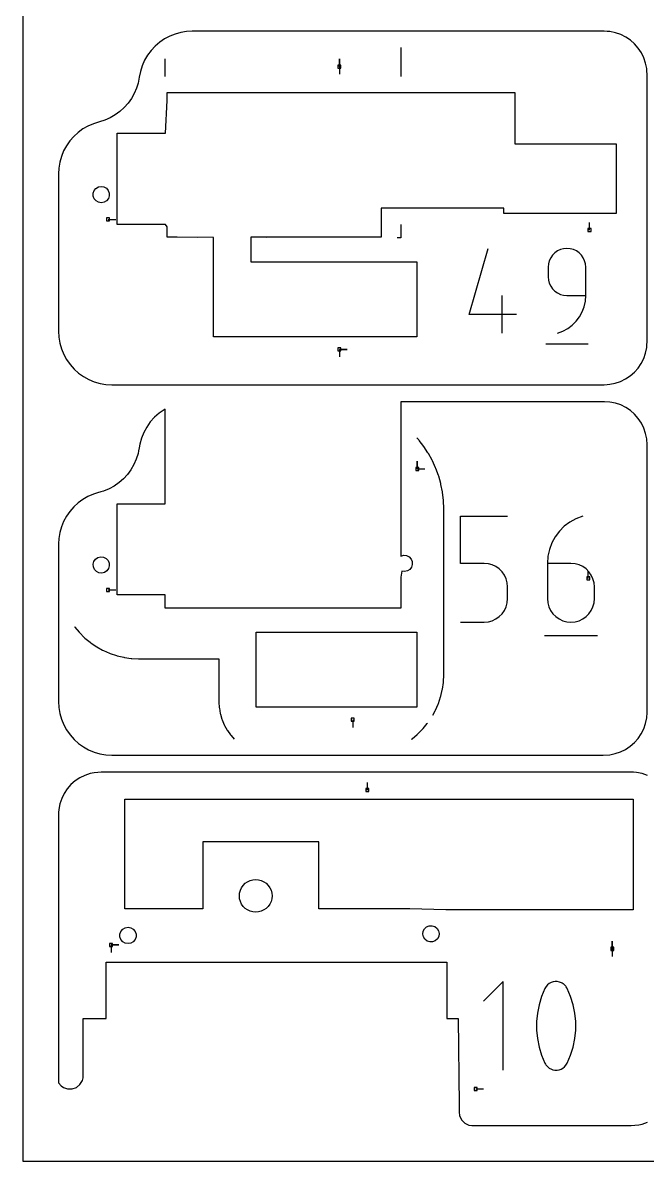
# Model space of a CAD drawing. Extents: x 0 to 400, y 0 to 400.
# Drawn here: x 0 to 116.7, y 0 to 212.6 of the extents above; entities that cross this region are included whole.
import ezdxf

# ---------------------------------------------------------------- set-up
doc = ezdxf.new("R2010")
doc.units = 0

msp = doc.modelspace()

# ---------------------------------------------------------------- linework, layer by layer
at = {"layer": 'annotation', "color": 1}
for p, q in [((70.622293, 208.017515), (70.622343, 202.597211)), ((26.622388, 202.597211), (26.622366, 205.85069)), ((59.167499, 204.417515), (59.167499, 205.846265)), ((59.167499, 204.417515), (59.167499, 205.846265)), ((59.167499, 205.846265), (59.167499, 204.417515)), ((59.167499, 204.417515), (59.167499, 202.988765)), ((15.955474, 175.874388), (17.384224, 175.874387)), ((70.622334, 174.95844), (70.622268, 172.822844)), ((105.905621, 173.887789), (105.905621, 175.316539)), ((32.622349, 172.458392), (32.622349, 172.458392)), ((45.62235, 172.458488), (45.62235, 172.458488)), ((70.570726, 172.458386), (69.985576, 172.458376)), ((70.622389, 172.458346), (70.570726, 172.458386)), ((70.622268, 172.822844), (70.622389, 172.458346)), ((83.438904, 158.148211), (86.95175, 170.468008)), ((100.46632, 170.247453), (99.91844, 169.986736)), ((101.060962, 170.411205), (100.46632, 170.247453)), ((101.69234, 170.468008), (101.060962, 170.411205)), ((102.325028, 170.411205), (101.69234, 170.468008)), ((101.69234, 170.468008), (101.69234, 170.468008)), ((102.920364, 170.247453), (102.325028, 170.411205)), ((103.468448, 169.986736), (102.920364, 170.247453)), ((98.395027, 168.173878), (98.231323, 167.578085)), ((98.655616, 168.722623), (98.395027, 168.173878)), ((99.003064, 169.214337), (98.655616, 168.722623)), ((99.427347, 169.639036), (99.003064, 169.214337)), ((99.91844, 169.986736), (99.427347, 169.639036)), ((103.959379, 169.639036), (103.468448, 169.986736)), ((104.383253, 169.214337), (103.959379, 169.639036)), ((104.730169, 168.722623), (104.383253, 169.214337)), ((104.990226, 168.173878), (104.730169, 168.722623)), ((105.153521, 167.578085), (104.990226, 168.173878)), ((98.231323, 167.578085), (98.174527, 166.945228)), ((98.174527, 166.945228), (98.174527, 165.183837)), ((105.210154, 166.945228), (105.153521, 167.578085)), ((105.210154, 161.662051), (105.210154, 166.945228)), ((105.210154, 166.945228), (105.210154, 166.945228)), ((98.174527, 165.183837), (98.174527, 165.183837)), ((98.174527, 165.183837), (98.231323, 164.551014)), ((98.231323, 164.551014), (98.395027, 163.955312)), ((98.395027, 163.955312), (98.655616, 163.406699)), ((89.598306, 154.626424), (89.598306, 161.662051)), ((98.655616, 163.406699), (99.003064, 162.915142)), ((99.003064, 162.915142), (99.427347, 162.490609)), ((99.427347, 162.490609), (99.91844, 162.143065)), ((99.91844, 162.143065), (100.46632, 161.88248)), ((100.46632, 161.88248), (101.060962, 161.718819)), ((101.060962, 161.718819), (101.69234, 161.662051)), ((101.69234, 161.662051), (105.210154, 161.662051)), ((105.132268, 160.59396), (105.210154, 161.662051)), ((104.537807, 158.595081), (104.904972, 159.567333)), ((104.904972, 159.567333), (105.132268, 160.59396)), ((92.234927, 158.148211), (83.438904, 158.148211)), ((103.422042, 156.865341), (104.040317, 157.690113)), ((104.040317, 157.690113), (104.537807, 158.595081)), ((100.937934, 155.001306), (101.861309, 155.508026)), ((101.861309, 155.508026), (102.692526, 156.133675)), ((102.692526, 156.133675), (103.422042, 156.865341)), ((99.931944, 154.626424), (100.937934, 155.001306)), ((99.931944, 154.626424), (99.931944, 154.626424)), ((59.167499, 151.617511), (60.596249, 151.617511)), ((59.167499, 151.617511), (60.596249, 151.617511)), ((60.596249, 151.617511), (59.167499, 151.617511)), ((59.167499, 151.617511), (59.167499, 150.188761)), ((97.734925, 152.646227), (105.655717, 152.646227)), ((73.98929, 134.697131), (73.622349, 135.101954)), ((74.082454, 134.577531), (73.98929, 134.697131)), ((74.944127, 133.464454), (74.082454, 134.577531)), ((75.717238, 132.287941), (74.944127, 133.464454)), ((75.800149, 132.161101), (75.717238, 132.287941)), ((76.479726, 130.928179), (75.800149, 132.161101)), ((73.717974, 129.289385), (73.717974, 130.718135)), ((73.717974, 129.289385), (73.717974, 130.718135)), ((73.717974, 130.718135), (73.717974, 129.289385)), ((76.551869, 130.795001), (76.479726, 130.928179)), ((77.133926, 129.513295), (76.551869, 130.795001)), ((73.717974, 129.289385), (75.146724, 129.289384)), ((77.194769, 129.374525), (77.133926, 129.513295)), ((77.675924, 128.051494), (77.194769, 129.374525)), ((77.72516, 127.908254), (77.675924, 128.051494)), ((78.102393, 126.551874), (77.72516, 127.908254)), ((78.139498, 126.404972), (78.102393, 126.551874)), ((78.41062, 125.023703), (78.139498, 126.404972)), ((78.435626, 124.874145), (78.41062, 125.023703)), ((78.598945, 123.475984), (78.435626, 124.874145)), ((78.611449, 123.324918), (78.598945, 123.475984)), ((78.666004, 121.918239), (78.611449, 123.324918)), ((78.666649, 121.88035), (78.666004, 121.918239)), ((78.666945, 121.867733), (78.666649, 121.88035)), ((78.667505, 121.842569), (78.666945, 121.867733)), ((78.667463, 121.670589), (78.667505, 121.842569)), ((78.66747, 91.639454), (78.667463, 121.670589)), ((81.817125, 111.644292), (81.817125, 120.462419)), ((81.817125, 120.462419), (90.611658, 120.462419)), ((102.226961, 119.353718), (101.186642, 118.569203)), ((103.382907, 119.990105), (102.226961, 119.353718)), ((104.642613, 120.462419), (103.382907, 119.990105)), ((104.642613, 120.462419), (104.642613, 120.462419)), ((100.273817, 117.652504), (99.50035, 116.619564)), ((101.186642, 118.569203), (100.273817, 117.652504)), ((70.622378, 116.268078), (70.622378, 116.117445)), ((98.878109, 115.486329), (98.418959, 114.268742)), ((99.50035, 116.619564), (98.878109, 115.486329)), ((98.134768, 112.982748), (98.0374, 111.644292)), ((98.418959, 114.268742), (98.134768, 112.982748)), ((86.214392, 111.644292), (81.817125, 111.644292)), ((87.003942, 111.573715), (86.214392, 111.644292)), ((87.747418, 111.370166), (87.003942, 111.573715)), ((88.432319, 111.045921), (87.747418, 111.370166)), ((89.046145, 110.613255), (88.432319, 111.045921)), ((89.576396, 110.084443), (89.046145, 110.613255)), ((98.0374, 111.644292), (98.0374, 105.062673)), ((102.434666, 111.644292), (98.0374, 111.644292)), ((103.225525, 111.573715), (102.434666, 111.644292)), ((103.969696, 111.370166), (103.225525, 111.573715)), ((104.654801, 111.045921), (103.969696, 111.370166)), ((105.268464, 110.613255), (104.654801, 111.045921)), ((105.798307, 110.084443), (105.268464, 110.613255)), ((90.010573, 109.47176), (89.576396, 110.084443)), ((90.336176, 108.787481), (90.010573, 109.47176)), ((90.540704, 108.043881), (90.336176, 108.787481)), ((105.667496, 108.842507), (105.667496, 110.271257)), ((106.231952, 109.47176), (105.798307, 110.084443)), ((106.557023, 108.787481), (106.231952, 109.47176)), ((106.761142, 108.043881), (106.557023, 108.787481)), ((15.955474, 106.699382), (17.384224, 106.699382)), ((70.62236, 107.159581), (70.622358, 107.008945)), ((90.611658, 107.253235), (90.540704, 108.043881)), ((90.611658, 105.062673), (90.611658, 107.253235)), ((90.611658, 107.253235), (90.611658, 107.253235)), ((106.831933, 107.253235), (106.761142, 108.043881)), ((106.831933, 105.062673), (106.831933, 107.253235)), ((106.831933, 107.253235), (106.831933, 107.253235)), ((90.336033, 103.527017), (90.540663, 104.271644)), ((90.540663, 104.271644), (90.611658, 105.062673)), ((98.0374, 105.062673), (98.0374, 105.062673)), ((98.0374, 105.062673), (98.108395, 104.271644)), ((98.108395, 104.271644), (98.313025, 103.527017)), ((106.557023, 103.527017), (106.761142, 104.271644)), ((106.761142, 104.271644), (106.831933, 105.062673)), ((89.045634, 101.696137), (89.575988, 102.226804)), ((89.575988, 102.226804), (90.010297, 102.84125)), ((90.010297, 102.84125), (90.336033, 103.527017)), ((98.313025, 103.527017), (98.63876, 102.84125)), ((98.63876, 102.84125), (99.07307, 102.226804)), ((99.07307, 102.226804), (99.603424, 101.696137)), ((105.268464, 101.696137), (105.798307, 102.226804)), ((105.798307, 102.226804), (106.231952, 102.84125)), ((106.231952, 102.84125), (106.557023, 103.527017)), ((81.817125, 100.66044), (86.214392, 100.66044)), ((86.214392, 100.66044), (87.003615, 100.7314)), ((86.214392, 100.66044), (86.214392, 100.66044)), ((87.003615, 100.7314), (87.746917, 100.935976)), ((87.746917, 100.935976), (88.431767, 101.261708)), ((88.431767, 101.261708), (89.045634, 101.696137)), ((99.603424, 101.696137), (100.217291, 101.261708)), ((100.217291, 101.261708), (100.902141, 100.935976)), ((100.902141, 100.935976), (101.645443, 100.7314)), ((101.645443, 100.7314), (102.434666, 100.66044)), ((102.434666, 100.66044), (103.225525, 100.7314)), ((102.434666, 100.66044), (102.434666, 100.66044)), ((103.225525, 100.7314), (103.969696, 100.935976)), ((103.969696, 100.935976), (104.654801, 101.261708)), ((104.654801, 101.261708), (105.268464, 101.696137)), ((9.6675, 99.845993), (9.744436, 99.743192)), ((9.744436, 99.743192), (10.525976, 98.80214)), ((10.525976, 98.80214), (10.638372, 98.678382)), ((10.638372, 98.678382), (11.503316, 97.813406)), ((11.503316, 97.813406), (11.627052, 97.701006)), ((97.486655, 98.185192), (107.387645, 98.185192)), ((11.627052, 97.701006), (12.568201, 96.919561)), ((12.568201, 96.919561), (12.70196, 96.819281)), ((12.70196, 96.819281), (13.711188, 96.127958)), ((13.711188, 96.127958), (13.853904, 96.041017)), ((13.853904, 96.041017), (14.92264, 95.445818)), ((14.92264, 95.445818), (15.07288, 95.372788)), ((15.07288, 95.372788), (16.19189, 94.878626)), ((16.19189, 94.878626), (16.348612, 94.820168)), ((16.348612, 94.820168), (17.508476, 94.431433)), ((17.508476, 94.431433), (17.669847, 94.388254)), ((17.669847, 94.388254), (18.860599, 94.108125)), ((18.860599, 94.108125), (19.025428, 94.080357)), ((19.025428, 94.080357), (20.23697, 93.911387)), ((20.23697, 93.911387), (20.403748, 93.899563)), ((20.403748, 93.899563), (21.625753, 93.842936)), ((21.625753, 93.842936), (21.667433, 93.842581)), ((21.667433, 93.842581), (22.44411, 93.842449)), ((22.44411, 93.842449), (36.667465, 93.842541)), ((36.667465, 93.842541), (36.66746, 86.256676)), ((78.667563, 90.842475), (78.66747, 91.639454)), ((78.426063, 88.177699), (78.599495, 89.421242)), ((78.599495, 89.421242), (78.609119, 89.554768)), ((78.609119, 89.554768), (78.66706, 90.808985)), ((78.66706, 90.808985), (78.667563, 90.842475)), ((78.116459, 86.823424), (78.403956, 88.045734)), ((78.403956, 88.045734), (78.426063, 88.177699)), ((36.66746, 86.256676), (36.667534, 85.84244)), ((36.667534, 85.84244), (36.669776, 85.789322)), ((36.669776, 85.789322), (36.672085, 85.736237)), ((36.672085, 85.736237), (36.727346, 84.75316)), ((77.128799, 84.229645), (77.63594, 85.378282)), ((77.63594, 85.378282), (77.682722, 85.50363)), ((77.682722, 85.50363), (78.081817, 86.694216)), ((78.081817, 86.694216), (78.116459, 86.823424)), ((36.727346, 84.75316), (36.747861, 84.612779)), ((36.747861, 84.612779), (36.912822, 83.642072)), ((36.912822, 83.642072), (36.949498, 83.505141)), ((36.949498, 83.505141), (37.222188, 82.558874)), ((76.622351, 83.304993), (77.070361, 84.109367)), ((77.070361, 84.109367), (77.128799, 84.229645)), ((37.222188, 82.558874), (37.274448, 82.427045)), ((37.274448, 82.427045), (37.651308, 81.517393)), ((37.651308, 81.517393), (37.718557, 81.392608)), ((37.718557, 81.392608), (38.194894, 80.530791)), ((61.667498, 82.442505), (61.667498, 81.013756)), ((74.797748, 80.78908), (75.6, 81.75508)), ((75.6, 81.75508), (75.621181, 81.783432)), ((38.194894, 80.530791), (38.276287, 80.414661)), ((38.276287, 80.414661), (38.84603, 79.611575)), ((38.84603, 79.611575), (38.940364, 79.505637)), ((38.940364, 79.505637), (39.532969, 78.842505)), ((72.664785, 78.842505), (72.754968, 78.910087)), ((72.754968, 78.910087), (73.720831, 79.71217)), ((73.720831, 79.71217), (73.819986, 79.802232)), ((73.819986, 79.802232), (74.707828, 80.690108)), ((74.707828, 80.690108), (74.797748, 80.78908)), ((64.405622, 69.3012), (64.405622, 70.729949)), ((110.167494, 39.667502), (110.167494, 41.096252)), ((110.167494, 39.667502), (110.167494, 41.096252)), ((110.167494, 41.096252), (110.167494, 39.667502)), ((16.500624, 40.381877), (17.929374, 40.381877)), ((16.500624, 40.381877), (17.929374, 40.381877)), ((17.929374, 40.381877), (16.500624, 40.381877)), ((16.500624, 40.381877), (16.500624, 38.953128)), ((110.167494, 39.667502), (110.167494, 38.238753)), ((89.790029, 33.571893), (86.108161, 29.888987)), ((89.790029, 17.010238), (89.790029, 33.571893)), ((97.588529, 32.260477), (96.95367, 30.767537)), ((97.80232, 32.616), (97.588529, 32.260477)), ((97.588529, 32.260477), (97.588529, 32.260477)), ((98.068759, 32.918969), (97.80232, 32.616)), ((98.379025, 33.166451), (98.068759, 32.918969)), ((98.724297, 33.355515), (98.379025, 33.166451)), ((99.095751, 33.483228), (98.724297, 33.355515)), ((99.484567, 33.546659), (99.095751, 33.483228)), ((99.881922, 33.542875), (99.484567, 33.546659)), ((100.278996, 33.468944), (99.881922, 33.542875)), ((100.666965, 33.321935), (100.278996, 33.468944)), ((100.815486, 33.243888), (100.666965, 33.321935)), ((100.666965, 33.321935), (100.666965, 33.321935)), ((100.958006, 33.154242), (100.815486, 33.243888)), ((101.093833, 33.053704), (100.958006, 33.154242)), ((101.222275, 32.942987), (101.093833, 33.053704)), ((101.342638, 32.822797), (101.222275, 32.942987)), ((101.454231, 32.693846), (101.342638, 32.822797)), ((101.55636, 32.556842), (101.454231, 32.693846)), ((101.648335, 32.412495), (101.55636, 32.556842)), ((101.729462, 32.261515), (101.648335, 32.412495)), ((102.367398, 30.765498), (101.729462, 32.261515)), ((101.729462, 32.261515), (101.729462, 32.261515)), ((96.95367, 30.767537), (96.477525, 29.231301)), ((102.845851, 29.226954), (102.367398, 30.765498)), ((96.160096, 27.664018), (96.001381, 26.077937)), ((96.477525, 29.231301), (96.160096, 27.664018)), ((103.164819, 27.658132), (102.845851, 29.226954)), ((103.324303, 26.071282), (103.164819, 27.658132)), ((96.001381, 26.077937), (96.001381, 24.485308)), ((103.324303, 24.478653), (103.324303, 26.071282)), ((96.001381, 24.485308), (96.160096, 22.898381)), ((103.164819, 22.892495), (103.324303, 24.478653)), ((96.160096, 22.898381), (96.477525, 21.329405)), ((96.477525, 21.329405), (96.95367, 19.790629)), ((102.367398, 19.788591), (102.845851, 21.325058)), ((102.845851, 21.325058), (103.164819, 22.892495)), ((96.95367, 19.790629), (97.588529, 18.294305)), ((101.729462, 18.295343), (102.367398, 19.788591)), ((97.588529, 18.294305), (97.588529, 18.294305)), ((97.588529, 18.294305), (97.669361, 18.143625)), ((97.669361, 18.143625), (97.760656, 17.999998)), ((97.760656, 17.999998), (97.862029, 17.863859)), ((97.862029, 17.863859), (97.973096, 17.735644)), ((97.973096, 17.735644), (98.093472, 17.61579)), ((98.093472, 17.61579), (98.222773, 17.504731)), ((98.222773, 17.504731), (98.360613, 17.402905)), ((98.360613, 17.402905), (98.506608, 17.310747)), ((98.506608, 17.310747), (98.660373, 17.228692)), ((98.660373, 17.228692), (98.660373, 17.228692)), ((98.660373, 17.228692), (99.045287, 17.084802)), ((99.045287, 17.084802), (99.440048, 17.013314)), ((99.440048, 17.013314), (99.835732, 17.011315)), ((99.835732, 17.011315), (100.223415, 17.07589)), ((100.223415, 17.07589), (100.594173, 17.204123)), ((100.594173, 17.204123), (100.939081, 17.3931)), ((100.939081, 17.3931), (101.249214, 17.639906)), ((101.249214, 17.639906), (101.51565, 17.941625)), ((101.51565, 17.941625), (101.729462, 18.295343)), ((101.729462, 18.295343), (101.729462, 18.295343)), ((84.644752, 13.505626), (86.073502, 13.505625))]:
    msp.add_line(p, q, dxfattribs=at)
at = {"layer": 'boundary', "color": 5}
for p, q in [((28.475076, 210.494028), (27.469435, 210.093244)), ((29.518177, 210.783712), (28.475076, 210.494028)), ((30.586498, 210.958893), (29.518177, 210.783712)), ((31.6675, 211.017515), (30.586498, 210.958893)), ((47.886979, 211.017515), (31.6675, 211.017515)), ((70.254768, 211.017515), (47.886979, 211.017515)), ((89.265332, 211.017515), (70.254768, 211.017515)), ((108.667503, 211.017515), (89.265332, 211.017515)), ((109.198985, 210.98268), (108.667503, 211.017515)), ((109.730147, 210.945408), (109.198985, 210.98268)), ((110.75585, 210.738881), (109.730147, 210.945408)), ((111.745831, 210.400238), (110.75585, 210.738881)), ((25.595111, 208.957724), (24.755626, 208.239403)), ((26.513049, 209.586066), (25.595111, 208.957724)), ((27.469435, 210.093244), (26.513049, 209.586066)), ((112.683128, 209.935277), (111.745831, 210.400238)), ((113.551727, 209.351951), (112.683128, 209.935277)), ((114.336744, 208.660238), (113.551727, 209.351951)), ((115.02477, 207.871976), (114.336744, 208.660238)), ((23.339051, 206.547678), (22.779293, 205.594947)), ((24.000529, 207.432774), (23.339051, 206.547678)), ((24.755626, 208.239403), (24.000529, 207.432774)), ((115.604013, 207.000657), (115.02477, 207.871976)), ((116.064576, 206.061183), (115.604013, 207.000657)), ((22.328107, 204.586208), (21.991013, 203.533797)), ((22.779293, 205.594947), (22.328107, 204.586208)), ((116.398572, 205.069631), (116.064576, 206.061183)), ((116.599053, 204.061726), (116.398572, 205.069631)), ((21.772143, 202.450573), (21.5563, 201.342127)), ((21.991013, 203.533797), (21.772143, 202.450573)), ((116.63266, 203.549), (116.599053, 204.061726)), ((116.667496, 203.017516), (116.63266, 203.549)), ((116.667496, 196.655241), (116.667496, 203.017516)), ((21.262565, 200.3967), (20.840969, 199.400647)), ((21.5563, 201.342127), (21.262565, 200.3967)), ((20.314211, 198.455961), (19.688452, 197.573712)), ((20.840969, 199.400647), (20.314211, 198.455961)), ((18.1703, 196.03699), (17.295686, 195.400516)), ((18.971016, 196.764227), (18.1703, 196.03699)), ((19.688452, 197.573712), (18.971016, 196.764227)), ((116.667496, 153.017511), (116.667496, 196.655241)), ((13.206693, 193.758869), (12.191642, 193.319231)), ((14.334411, 194.104426), (13.206693, 193.758869)), ((15.366447, 194.428541), (14.334411, 194.104426)), ((16.357404, 194.862265), (15.366447, 194.428541)), ((17.295686, 195.400516), (16.357404, 194.862265)), ((9.521284, 191.37193), (8.792413, 190.539853)), ((10.337595, 192.118416), (9.521284, 191.37193)), ((11.23136, 192.770175), (10.337595, 192.118416)), ((12.191642, 193.319231), (11.23136, 192.770175)), ((8.159899, 189.632363), (7.631492, 188.660566)), ((8.792413, 190.539853), (8.159899, 189.632363)), ((7.213645, 187.636353), (6.911477, 186.572255)), ((7.631492, 188.660566), (7.213645, 187.636353)), ((6.728682, 185.481295), (6.66763, 184.384729)), ((6.911477, 186.572255), (6.728682, 185.481295)), ((6.66763, 184.384729), (6.6675, 156.81671)), ((6.6675, 156.81671), (6.6675, 155.017513)), ((6.6675, 155.017513), (6.730378, 153.897871)), ((6.730378, 153.897871), (6.918224, 152.792305)), ((6.918224, 152.792305), (7.22867, 151.714724)), ((7.22867, 151.714724), (7.65781, 150.678677)), ((116.388862, 150.929162), (116.595386, 151.954868)), ((116.595386, 151.954868), (116.63266, 152.486029)), ((116.63266, 152.486029), (116.667496, 153.017511)), ((7.65781, 150.678677), (8.200261, 149.697194)), ((8.200261, 149.697194), (8.849186, 148.782615)), ((115.001932, 148.133291), (115.585255, 149.001884)), ((115.585255, 149.001884), (116.050219, 149.939184)), ((116.050219, 149.939184), (116.388862, 150.929162)), ((8.849186, 148.782615), (9.59643, 147.946446)), ((9.59643, 147.946446), (10.432605, 147.199199)), ((10.432605, 147.199199), (11.347184, 146.550271)), ((113.521963, 146.660239), (114.310216, 147.348265)), ((114.310216, 147.348265), (115.001932, 148.133291)), ((11.347184, 146.550271), (12.328667, 146.007823)), ((12.328667, 146.007823), (13.364708, 145.57868)), ((13.364708, 145.57868), (14.442292, 145.268234)), ((14.442292, 145.268234), (15.547857, 145.080388)), ((15.547857, 145.080388), (16.667501, 145.01751)), ((16.667501, 145.01751), (19.01428, 145.01751)), ((19.01428, 145.01751), (65.026329, 145.01751)), ((65.026329, 145.01751), (72.375848, 145.01751)), ((72.375848, 145.01751), (91.898989, 145.01751)), ((91.898989, 145.01751), (108.667503, 145.01751)), ((108.667503, 145.01751), (109.198985, 145.052346)), ((109.198985, 145.052346), (109.71171, 145.085953)), ((109.71171, 145.085953), (110.719612, 145.286437)), ((110.719612, 145.286437), (111.71117, 145.620436)), ((111.71117, 145.620436), (112.650638, 146.080993)), ((112.650638, 146.080993), (113.521963, 146.660239)), ((26.62235, 140.476541), (25.470179, 139.690612)), ((26.62235, 135.291082), (26.62235, 140.476541)), ((108.159266, 141.84251), (70.622349, 141.84251)), ((70.622349, 141.84251), (70.622349, 137.92926)), ((108.680008, 141.84169), (108.159266, 141.84251)), ((109.724001, 141.771625), (108.680008, 141.84169)), ((110.749916, 141.565891), (109.724001, 141.771625)), ((111.740211, 141.228005), (110.749916, 141.565891)), ((112.677918, 140.763753), (111.740211, 141.228005)), ((113.547016, 140.181077), (112.677918, 140.763753)), ((24.60442, 138.92145), (23.833417, 138.057335)), ((25.470179, 139.690612), (24.60442, 138.92145)), ((114.332612, 139.489944), (113.547016, 140.181077)), ((115.021289, 138.702182), (114.332612, 139.489944)), ((115.601241, 137.831272), (115.021289, 138.702182)), ((22.615654, 136.091772), (22.18523, 135.016696)), ((23.167517, 137.10987), (22.615654, 136.091772)), ((23.833417, 138.057335), (23.167517, 137.10987)), ((70.622349, 137.92926), (70.622349, 126.858617)), ((116.062562, 136.892112), (115.601241, 137.831272)), ((116.39735, 135.900772), (116.062562, 136.892112)), ((22.18523, 135.016696), (21.882018, 133.899085)), ((26.62235, 122.783437), (26.62235, 135.291082)), ((116.599053, 134.886721), (116.39735, 135.900772)), ((116.667496, 133.767662), (116.599053, 134.886721)), ((21.551705, 132.148985), (21.221896, 131.09881)), ((21.652122, 132.659639), (21.551705, 132.148985)), ((21.764093, 133.22905), (21.652122, 132.659639)), ((21.882018, 133.899085), (21.764093, 133.22905)), ((116.666676, 83.83), (116.667496, 133.767662)), ((20.77866, 130.091245), (20.227371, 129.1385)), ((21.221896, 131.09881), (20.77866, 130.091245)), ((19.574712, 128.252115), (18.828586, 127.442835)), ((20.227371, 129.1385), (19.574712, 128.252115)), ((16.124796, 125.570293), (15.104815, 125.156431)), ((17.093108, 126.09375), (16.124796, 125.570293)), ((17.998028, 126.72046), (17.093108, 126.09375)), ((18.828586, 127.442835), (17.998028, 126.72046)), ((70.622349, 126.858617), (70.622349, 113.014461)), ((11.23136, 123.595169), (10.337595, 122.943411)), ((12.191642, 124.144226), (11.23136, 123.595169)), ((13.206693, 124.583864), (12.191642, 124.144226)), ((13.985364, 124.823075), (13.206693, 124.583864)), ((14.559581, 124.995771), (13.985364, 124.823075)), ((15.104815, 125.156431), (14.559581, 124.995771)), ((8.792413, 121.364848), (8.159899, 120.457358)), ((9.521284, 122.196925), (8.792413, 121.364848)), ((10.337595, 122.943411), (9.521284, 122.196925)), ((17.622349, 118.005739), (17.622348, 122.783437)), ((17.622348, 122.783437), (21.35213, 122.783437)), ((21.35213, 122.783437), (26.62235, 122.783437)), ((7.631492, 119.485561), (7.213645, 118.461348)), ((8.159899, 120.457358), (7.631492, 119.485561)), ((6.911478, 117.39725), (6.728682, 116.30629)), ((7.213645, 118.461348), (6.911478, 117.39725)), ((17.622349, 113.551228), (17.622349, 118.005739)), ((6.669134, 115.301518), (6.6675, 108.930301)), ((6.728682, 116.30629), (6.669134, 115.301518)), ((17.622349, 105.783436), (17.622349, 113.551228)), ((70.622349, 113.014461), (71.204148, 113.156885)), ((71.204148, 113.156885), (71.728032, 113.091228)), ((71.728032, 113.091228), (72.197863, 112.850352)), ((72.197863, 112.850352), (72.556979, 112.463312)), ((72.632743, 110.94494), (72.313941, 110.524073)), ((72.556979, 112.463312), (72.762061, 111.976787)), ((72.788374, 111.449463), (72.632743, 110.94494)), ((72.762061, 111.976787), (72.788374, 111.449463)), ((6.6675, 108.930301), (6.6675, 85.842508)), ((70.831791, 110.185797), (70.622349, 109.086232)), ((70.622349, 109.086232), (70.622349, 107.657514)), ((71.355676, 110.120141), (70.831791, 110.185797)), ((71.870421, 110.237623), (71.355676, 110.120141)), ((72.313941, 110.524073), (71.870421, 110.237623)), ((70.622349, 107.657514), (70.622349, 103.283434)), ((21.40114, 105.783436), (17.622349, 105.783436)), ((26.62235, 105.783436), (21.40114, 105.783436)), ((26.62235, 104.01613), (26.62235, 105.783436)), ((26.62235, 103.283434), (26.62235, 104.01613)), ((34.06373, 103.283434), (26.62235, 103.283434)), ((37.007788, 103.283434), (34.06373, 103.283434)), ((42.79553, 103.283434), (37.007788, 103.283434)), ((46.259129, 103.283434), (42.79553, 103.283434)), ((68.570803, 103.283434), (46.259129, 103.283434)), ((70.622349, 103.283434), (68.570803, 103.283434)), ((6.6675, 85.842508), (6.72951, 84.738323)), ((6.72951, 84.738323), (6.915631, 83.632563)), ((6.915631, 83.632563), (7.224384, 82.554595)), ((116.596608, 82.786009), (116.666676, 83.83)), ((7.224384, 82.554595), (7.651886, 81.517975)), ((7.651886, 81.517975), (8.192773, 80.535738)), ((116.052991, 80.769799), (116.390877, 81.760091)), ((116.390877, 81.760091), (116.596608, 82.786009)), ((8.192773, 80.535738), (8.840228, 79.620235)), ((8.840228, 79.620235), (8.849186, 79.607609)), ((8.849186, 79.607609), (9.586115, 78.782985)), ((9.586115, 78.782985), (10.421061, 78.03451)), ((114.314927, 78.177392), (115.006064, 78.962997)), ((115.006064, 78.962997), (115.588736, 79.832089)), ((115.588736, 79.832089), (116.052991, 80.769799)), ((10.421061, 78.03451), (11.334558, 77.384225)), ((11.334558, 77.384225), (12.315118, 76.840307)), ((12.315118, 76.840307), (13.350406, 76.409599)), ((111.717104, 76.447445), (112.656258, 76.90876)), ((112.656258, 76.90876), (113.527174, 77.488715)), ((113.527174, 77.488715), (114.314927, 78.177392)), ((13.350406, 76.409599), (14.427416, 76.097514)), ((14.427416, 76.097514), (15.532594, 75.907976)), ((15.532594, 75.907976), (16.652044, 75.843373)), ((16.652044, 75.843373), (46.253348, 75.842505)), ((46.253348, 75.842505), (46.942454, 75.842505)), ((46.942454, 75.842505), (63.769948, 75.842505)), ((63.769948, 75.842505), (108.47023, 75.842505)), ((108.47023, 75.842505), (109.71171, 75.910948)), ((109.71171, 75.910948), (110.725758, 76.112654)), ((110.725758, 76.112654), (111.717104, 76.447445)), ((12.596947, 72.394914), (11.606031, 72.058543)), ((13.342342, 72.543182), (12.596947, 72.394914)), ((14.002475, 72.623918), (13.342342, 72.543182)), ((14.667502, 72.667505), (14.002475, 72.623918)), ((21.679698, 72.667505), (14.667502, 72.667505)), ((24.177498, 72.667505), (21.679698, 72.667505)), ((41.327493, 72.667505), (24.177498, 72.667505)), ((65.297501, 72.667505), (41.327493, 72.667505)), ((67.783354, 72.667505), (65.297501, 72.667505)), ((84.21627, 72.667505), (67.783354, 72.667505)), ((103.68816, 72.667505), (84.21627, 72.667505)), ((114.146877, 72.636085), (103.68816, 72.667505)), ((114.711708, 72.599065), (114.146877, 72.636085)), ((115.738047, 72.394914), (114.711708, 72.599065)), ((116.728969, 72.058543), (115.738047, 72.394914)), ((9.010647, 70.324361), (8.320676, 69.537597)), ((9.797408, 71.014335), (9.010647, 70.324361)), ((10.667498, 71.595711), (9.797408, 71.014335)), ((11.606031, 72.058543), (10.667498, 71.595711)), ((7.739298, 68.667507), (7.276462, 67.728974)), ((8.320676, 69.537597), (7.739298, 68.667507)), ((6.940091, 66.738058), (6.735943, 65.711716)), ((7.276462, 67.728974), (6.940091, 66.738058)), ((6.696559, 65.110854), (6.6675, 18.022058)), ((6.735943, 65.711716), (6.696559, 65.110854)), ((15.613623, 27.641772), (15.613623, 37.197381)), ((15.613623, 37.197381), (23.040841, 37.197381)), ((23.040841, 37.197381), (73.822078, 37.197381)), ((73.822078, 37.197381), (77.901051, 37.197381)), ((77.901051, 37.197381), (79.243624, 37.197381)), ((79.243624, 37.197381), (79.243624, 27.641772)), ((15.613623, 26.667504), (15.613623, 27.641772)), ((79.243624, 27.641772), (79.243624, 26.667504)), ((11.269124, 15.58292), (11.302519, 25.854346)), ((11.302519, 25.854346), (11.302519, 26.667504)), ((11.302519, 26.667504), (15.613623, 26.667504)), ((79.243624, 26.667504), (81.335812, 26.667504)), ((81.335812, 26.667504), (81.549127, 10.497512)), ((6.6675, 18.022058), (6.6675, 14.667501)), ((10.695953, 14.341049), (11.135488, 15.079437)), ((11.135488, 15.079437), (11.269124, 15.58292)), ((6.6675, 14.667501), (7.202349, 14.05191)), ((7.202349, 14.05191), (7.59354, 13.779914)), ((7.59354, 13.779914), (8.363264, 13.510588)), ((8.363264, 13.510588), (9.222564, 13.507231)), ((9.222564, 13.507231), (10.032096, 13.795433)), ((10.032096, 13.795433), (10.695953, 14.341049)), ((81.549127, 10.497512), (81.549127, 9.167502)), ((81.549127, 9.167502), (81.630156, 8.539191)), ((81.630156, 8.539191), (81.990932, 7.749748)), ((81.990932, 7.749748), (82.599958, 7.131305)), ((82.599958, 7.131305), (83.383773, 6.758458)), ((83.383773, 6.758458), (83.949769, 6.671838)), ((83.949769, 6.671838), (107.090263, 6.6675)), ((107.090263, 6.6675), (113.6675, 6.6675)), ((113.6675, 6.6675), (114.386565, 6.714632)), ((114.386565, 6.714632), (115.09889, 6.812958)), ((115.09889, 6.812958), (115.738047, 6.940094)), ((115.738047, 6.940094), (116.728969, 7.276468))]:
    msp.add_line(p, q, dxfattribs=at)
at = {"layer": 'frame', "color": 5}
for p, q in [((0, 400), (0, 0)), ((0, 0), (400, 0))]:
    msp.add_line(p, q, dxfattribs=at)
at = {"layer": 'hole', "color": 5}
for p, q in [((59.453249, 204.703265), (58.881749, 204.703265)), ((58.881749, 204.703265), (58.881749, 204.131765)), ((58.881749, 204.131765), (59.453249, 204.131765)), ((59.453249, 204.131765), (59.453249, 204.703265)), ((26.69321, 191.958442), (26.985579, 198.107011)), ((26.985579, 198.107011), (26.985579, 199.597211)), ((26.985579, 199.597211), (62.109526, 199.597211)), ((62.109526, 199.597211), (74.789967, 199.597211)), ((74.789967, 199.597211), (91.985575, 199.597211)), ((91.985575, 199.597211), (91.985575, 193.62101)), ((91.985575, 193.62101), (91.985575, 190.017515)), ((17.622349, 186.05047), (17.622349, 191.958442)), ((17.622349, 191.958442), (18.867074, 191.958442)), ((18.867074, 191.958442), (24.873948, 191.958442)), ((24.873948, 191.958442), (26.69321, 191.958442)), ((91.985575, 190.017515), (103.769124, 190.017515)), ((103.769124, 190.017515), (110.8743, 190.017515)), ((110.8743, 190.017515), (110.8743, 187.99313)), ((110.8743, 187.99313), (110.874299, 183.596065)), ((17.622349, 184.563883), (17.622349, 186.05047)), ((17.622349, 174.958441), (17.622349, 184.563883)), ((110.874299, 183.596065), (110.874299, 180.447256)), ((13.164388, 180.767697), (13.340603, 181.266704)), ((13.169469, 180.238515), (13.164388, 180.767697)), ((13.340603, 181.266704), (13.676865, 181.675348)), ((13.676865, 181.675348), (14.132608, 181.94434)), ((14.132608, 181.94434), (14.652871, 182.041234)), ((14.652871, 182.041234), (15.174898, 181.954348)), ((15.174898, 181.954348), (15.635722, 181.694158)), ((15.635722, 181.694158), (15.979767, 181.292046)), ((15.979767, 181.292046), (16.165535, 180.796515)), ((16.165535, 180.796515), (16.170616, 180.267334)), ((13.355235, 179.742984), (13.169469, 180.238515)), ((13.699282, 179.340873), (13.355235, 179.742984)), ((14.160107, 179.080682), (13.699282, 179.340873)), ((14.682134, 178.993795), (14.160107, 179.080682)), ((15.202396, 179.090691), (14.682134, 178.993795)), ((15.658139, 179.359683), (15.202396, 179.090691)), ((15.994399, 179.768327), (15.658139, 179.359683)), ((16.170616, 180.267334), (15.994399, 179.768327)), ((110.874299, 180.447256), (110.874299, 177.01595)), ((69.912874, 177.95844), (66.985576, 177.95844)), ((66.985576, 177.95844), (66.985576, 173.854818)), ((74.300448, 177.95844), (69.912874, 177.95844)), ((78.875852, 177.95844), (74.300448, 177.95844)), ((89.874291, 177.95844), (78.875852, 177.95844)), ((89.874291, 177.017515), (89.874291, 177.95844)), ((93.804218, 177.017515), (89.874291, 177.017515)), ((95.874292, 176.983414), (93.804218, 177.017515)), ((96.562654, 176.983414), (95.874292, 176.983414)), ((110.874299, 177.01595), (96.562654, 176.983414)), ((16.241224, 176.160138), (15.669724, 176.160138)), ((15.669724, 176.160138), (15.669724, 175.588638)), ((15.669724, 175.588638), (16.241224, 175.588638)), ((16.241224, 175.588638), (16.241224, 176.160138)), ((18.939195, 174.958441), (17.622349, 174.958441)), ((24.964605, 174.958441), (18.939195, 174.958441)), ((26.69321, 174.958441), (24.964605, 174.958441)), ((26.985579, 174.497803), (26.69321, 174.958441)), ((26.985579, 172.597209), (26.985579, 174.497803)), ((28.831755, 172.597209), (26.985579, 172.597209)), ((35.622349, 172.488102), (28.831755, 172.597209)), ((35.622349, 168.503923), (35.622349, 172.488102)), ((44.137936, 172.597209), (42.62235, 172.597209)), ((42.62235, 172.597209), (42.62235, 171.49653)), ((60.764298, 172.597209), (44.137936, 172.597209)), ((66.985576, 172.597209), (60.764298, 172.597209)), ((66.985576, 173.854818), (66.985576, 172.597209)), ((106.191371, 174.173539), (105.619871, 174.173539)), ((105.619871, 174.173539), (105.619871, 173.602039)), ((105.619871, 173.602039), (106.191371, 173.602039)), ((106.191371, 173.602039), (106.191371, 174.173539)), ((42.62235, 171.49653), (42.62235, 167.95844)), ((35.622349, 153.958437), (35.622349, 168.503923)), ((42.62235, 167.95844), (46.194067, 167.95844)), ((46.194067, 167.95844), (59.964248, 167.95844)), ((59.964248, 167.95844), (67.289908, 167.95844)), ((67.289908, 167.95844), (68.057664, 167.95844)), ((68.057664, 167.95844), (73.622351, 167.95844)), ((73.622351, 167.95844), (73.622351, 166.191843)), ((73.622351, 166.191843), (73.622351, 153.958437)), ((37.289747, 153.958437), (35.622349, 153.958437)), ((40.843355, 153.958437), (37.289747, 153.958437)), ((46.194067, 153.958437), (40.843355, 153.958437)), ((48.640772, 153.958437), (46.194067, 153.958437)), ((67.289908, 153.958437), (48.640772, 153.958437)), ((68.057664, 153.958437), (67.289908, 153.958437)), ((73.622351, 153.958437), (68.057664, 153.958437)), ((59.453249, 151.903261), (58.881749, 151.903261)), ((58.881749, 151.903261), (58.881749, 151.331761)), ((58.881749, 151.331761), (59.453249, 151.331761)), ((59.453249, 151.331761), (59.453249, 151.903261)), ((74.003724, 129.575135), (73.432224, 129.575135)), ((73.432224, 129.575135), (73.432224, 129.003635)), ((73.432224, 129.003635), (74.003724, 129.003635)), ((74.003724, 129.003635), (74.003724, 129.575135)), ((13.617771, 112.441247), (14.056866, 112.734015)), ((14.056866, 112.734015), (14.569615, 112.858946)), ((14.569615, 112.858946), (15.094171, 112.800973)), ((15.094171, 112.800973), (15.567263, 112.567088)), ((13.157106, 111.509436), (13.305284, 112.015956)), ((13.1911, 110.982784), (13.157106, 111.509436)), ((13.403172, 110.49952), (13.1911, 110.982784)), ((13.305284, 112.015956), (13.617771, 112.441247)), ((15.567263, 112.567088), (15.93183, 112.185501)), ((16.029719, 110.669065), (15.717234, 110.243773)), ((15.93183, 112.185501), (16.143905, 111.702236)), ((16.177899, 111.175584), (16.029719, 110.669065)), ((16.143905, 111.702236), (16.177899, 111.175584)), ((13.767742, 110.117932), (13.403172, 110.49952)), ((14.240832, 109.884047), (13.767742, 110.117932)), ((14.765389, 109.826074), (14.240832, 109.884047)), ((15.278138, 109.951005), (14.765389, 109.826074)), ((15.717234, 110.243773), (15.278138, 109.951005)), ((105.953246, 109.128257), (105.381746, 109.128257)), ((105.381746, 109.128257), (105.381746, 108.556757)), ((105.381746, 108.556757), (105.953246, 108.556757)), ((105.953246, 108.556757), (105.953246, 109.128257)), ((16.241224, 106.985132), (15.669724, 106.985132)), ((15.669724, 106.985132), (15.669724, 106.413632)), ((15.669724, 106.413632), (16.241224, 106.413632)), ((16.241224, 106.413632), (16.241224, 106.985132)), ((43.622348, 98.783434), (47.085947, 98.783435)), ((43.622348, 87.207952), (43.622348, 98.783434)), ((47.085947, 98.783435), (66.114697, 98.783435)), ((66.114697, 98.783435), (69.84078, 98.783435)), ((69.84078, 98.783435), (73.622351, 98.783435)), ((73.622351, 98.783435), (73.622351, 93.096837)), ((73.622351, 93.096837), (73.622351, 84.783432)), ((43.622348, 84.783432), (43.622348, 87.207952)), ((47.085947, 84.783432), (43.622348, 84.783432)), ((53.441382, 84.783432), (47.085947, 84.783432)), ((66.114697, 84.783432), (53.441382, 84.783432)), ((69.84078, 84.783432), (66.114697, 84.783432)), ((73.622351, 84.783432), (69.84078, 84.783432)), ((61.953248, 82.728255), (61.381748, 82.728255)), ((61.381748, 82.728255), (61.381748, 82.156755)), ((61.381748, 82.156755), (61.953248, 82.156755)), ((61.953248, 82.156755), (61.953248, 82.728255)), ((64.691372, 69.58695), (64.119872, 69.58695)), ((64.119872, 69.58695), (64.119872, 69.01545)), ((64.119872, 69.01545), (64.691372, 69.01545)), ((64.691372, 69.01545), (64.691372, 69.58695)), ((19.05894, 48.652855), (19.05894, 67.634324)), ((19.05894, 67.634324), (21.359388, 67.634324)), ((21.359388, 67.634324), (40.637253, 67.634324)), ((40.637253, 67.634324), (96.671357, 67.634324)), ((96.671357, 67.634324), (107.871992, 67.634324)), ((107.871992, 67.634324), (114.058943, 67.634324)), ((114.058943, 67.634324), (114.058943, 63.980824)), ((114.058943, 63.980824), (114.058943, 46.966222)), ((49.185671, 59.667507), (33.667499, 59.667506)), ((33.667499, 59.667506), (33.667499, 56.10867)), ((55.339503, 59.667506), (49.185671, 59.667507)), ((55.339503, 50.693159), (55.339503, 59.667506)), ((33.667499, 56.10867), (33.667499, 47.134323)), ((40.661369, 50.604677), (40.886054, 51.086515)), ((40.886054, 51.086515), (41.190995, 51.522018)), ((41.190995, 51.522018), (41.566929, 51.897951)), ((41.566929, 51.897951), (42.00243, 52.202893)), ((42.00243, 52.202893), (42.48427, 52.427578)), ((42.48427, 52.427578), (42.997803, 52.565178)), ((42.997803, 52.565178), (43.527431, 52.611516)), ((43.527431, 52.611516), (44.057057, 52.565178)), ((44.057057, 52.565178), (44.570592, 52.427578)), ((44.570592, 52.427578), (45.05243, 52.202893)), ((45.05243, 52.202893), (45.487932, 51.897951)), ((45.487932, 51.897951), (45.863865, 51.522018)), ((45.863865, 51.522018), (46.168807, 51.086515)), ((46.168807, 51.086515), (46.393492, 50.604677)), ((40.477429, 49.561515), (40.523765, 50.091143)), ((40.523765, 49.031888), (40.477429, 49.561515)), ((40.523765, 50.091143), (40.661369, 50.604677)), ((40.661369, 48.518354), (40.523765, 49.031888)), ((46.393492, 50.604677), (46.531093, 50.091142)), ((46.531093, 49.031888), (46.393492, 48.518354)), ((46.531093, 50.091142), (46.577431, 49.561515)), ((46.577431, 49.561515), (46.531093, 49.031888)), ((55.339503, 47.134323), (55.339503, 50.693159)), ((19.05894, 47.134323), (19.05894, 48.652855)), ((23.207086, 47.134323), (19.05894, 47.134323)), ((33.667499, 47.134323), (23.207086, 47.134323)), ((40.886054, 48.036515), (40.661369, 48.518354)), ((41.190995, 47.601013), (40.886054, 48.036515)), ((41.566929, 47.225079), (41.190995, 47.601013)), ((42.00243, 46.920138), (41.566929, 47.225079)), ((42.48427, 46.695453), (42.00243, 46.920138)), ((45.05243, 46.920138), (44.570592, 46.695453)), ((45.487932, 47.225079), (45.05243, 46.920138)), ((45.863864, 47.601013), (45.487932, 47.225079)), ((46.168807, 48.036515), (45.863864, 47.601013)), ((46.393492, 48.518354), (46.168807, 48.036515)), ((72.323728, 47.134323), (55.339503, 47.134323)), ((79.058933, 46.966222), (72.323728, 47.134323)), ((85.245885, 46.966222), (79.058933, 46.966222)), ((114.058943, 46.966222), (85.245885, 46.966222)), ((42.997803, 46.557851), (42.48427, 46.695453)), ((43.527431, 46.511515), (42.997803, 46.557851)), ((44.057057, 46.557852), (43.527431, 46.511515)), ((44.570592, 46.695453), (44.057057, 46.557852)), ((18.165666, 42.432318), (18.346808, 42.930005)), ((18.346808, 42.930005), (18.687248, 43.335723)), ((18.687248, 43.335723), (19.145917, 43.600537)), ((19.145917, 43.600537), (19.6675, 43.692504)), ((19.6675, 43.692504), (20.189083, 43.600537)), ((20.189083, 43.600537), (20.647751, 43.335723)), ((20.647751, 43.335723), (20.988189, 42.930005)), ((20.988189, 42.930005), (21.169334, 42.432318)), ((74.759559, 42.410366), (74.833073, 42.933561)), ((74.833073, 42.933561), (75.081098, 43.400062)), ((75.081098, 43.400062), (75.473713, 43.753599)), ((75.473713, 43.753599), (75.963569, 43.951533)), ((75.963569, 43.951533), (76.491582, 43.969989)), ((76.491582, 43.969989), (76.994063, 43.806741)), ((76.994063, 43.806741), (77.410408, 43.481479)), ((77.410408, 43.481479), (77.690398, 43.033434)), ((77.690398, 43.033434), (77.800263, 42.516648)), ((16.786374, 40.667627), (16.214874, 40.667627)), ((16.214874, 40.667627), (16.214874, 40.096127)), ((16.786374, 40.096127), (16.786374, 40.667627)), ((18.165666, 41.902692), (18.165666, 42.432318)), ((18.346808, 41.405005), (18.165666, 41.902692)), ((18.687248, 40.999287), (18.346808, 41.405005)), ((19.145917, 40.734474), (18.687248, 40.999287)), ((19.6675, 40.642505), (19.145917, 40.734474)), ((20.189083, 40.734474), (19.6675, 40.642505)), ((20.647751, 40.999287), (20.189083, 40.734474)), ((20.988189, 41.405005), (20.647751, 40.999287)), ((21.169334, 41.902692), (20.988189, 41.405005)), ((21.169334, 42.432318), (21.169334, 41.902692)), ((74.869425, 41.893581), (74.759559, 42.410366)), ((75.149414, 41.445536), (74.869425, 41.893581)), ((75.565756, 41.120275), (75.149414, 41.445536)), ((76.068237, 40.957026), (75.565756, 41.120275)), ((76.59625, 40.975481), (76.068237, 40.957026)), ((77.086106, 41.173416), (76.59625, 40.975481)), ((77.478725, 41.526953), (77.086106, 41.173416)), ((77.726749, 41.993453), (77.478725, 41.526953)), ((77.800263, 42.516648), (77.726749, 41.993453)), ((16.214874, 40.096127), (16.786374, 40.096127)), ((110.453244, 39.953252), (109.881744, 39.953252)), ((109.881744, 39.953252), (109.881744, 39.381752)), ((109.881744, 39.381752), (110.453244, 39.381752)), ((110.453244, 39.381752), (110.453244, 39.953252)), ((84.930502, 13.791376), (84.359002, 13.791376)), ((84.359002, 13.791376), (84.359002, 13.219876)), ((84.359002, 13.219876), (84.930502, 13.219876)), ((84.930502, 13.219876), (84.930502, 13.791376))]:
    msp.add_line(p, q, dxfattribs=at)

doc.saveas('drawing.dxf')
